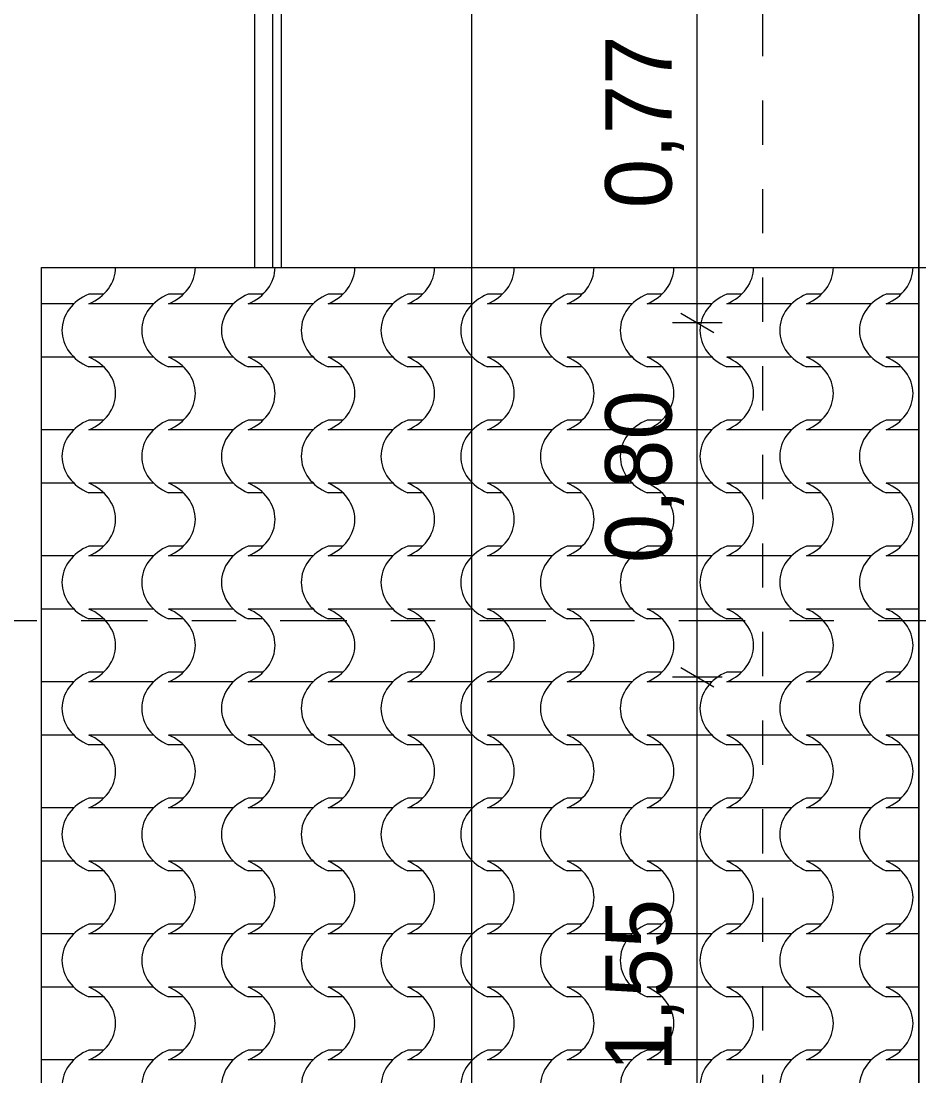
# Model space of a CAD drawing. Header units: metres. Extents: x -111189 to -108577, y -72951 to -72647.
# Drawn here: x -110680.364 to -110678.336, y -72931.679 to -72929.298 of the extents above; entities that cross this region are included whole.
import ezdxf

# ---------------------------------------------------------------- set-up
doc = ezdxf.new("R2010")
doc.units = ezdxf.units.M
doc.header["$MEASUREMENT"] = 0
doc.set_wipeout_variables(frame=1)
for name, pattern in [('Dashed', [0.423333, 0.211667, -0.211667]), ('Dot & Dashed', [0.670278, 0.3175, -0.176389, 0, -0.176389]), ('OTK - Tracejado', [0.08, 0.04, -0.04]), ('OTK - Traço Ponto CORTES_ALÇ', [0.6, 0.3, -0.15, 0, -0.15]), ('Wipeout_Contour', [1, 0, -1])]:
    doc.linetypes.add(name, pattern=pattern)
for name, color, linetype in [('Muro Não Confinante - MNC1_1_0', 7, 'Continuous'), ('Muro Não Confinante - MNC1_1_00 - DESENHO 2D', 7, 'Continuous'), ('Muro Não Confinante - MNC1_1_03 - COBERTURA', 7, 'Continuous'), ('Muro Não Confinante - MNC1_1_03 - LAJES', 7, 'Continuous'), ('Muro Não Confinante - MNC1_1_05 - PAREDES..35', 7, 'Continuous'), ('Muro Não Confinante - MNC1_1_06 - ESCADAS _ GUARDAS', 7, 'Continuous'), ('Muro Não Confinante - MNC1_1_07 - MUROS', 7, 'Continuous'), ('Muro Não Confinante - MNC1_1_12 - COTAS GERAIS', 7, 'Continuous'), ('Planta Piso -1_1_14 - CORTES.Marcadores', 7, 'Continuous')]:
    doc.layers.add(name, color=color, linetype=linetype)
doc.styles.add('ESTILO_GERADO_3', font='AGENCYR.TTF')

# ---------------------------------------------------------------- blocks, each defined once
blk = doc.blocks.new('*X147', base_point=(-110694.4627, -72968.689))
at = {"layer": 'Muro Não Confinante - MNC1_1_03 - COBERTURA', "color": 253, "linetype": 'Continuous', "lineweight": 9, "ltscale": 1000}
for p, q in [((-110680.2448, -72929.936), (-110680.3178, -72929.936)), ((-110680.1772, -72929.914), (-110680.2108, -72929.914)), ((-110680.1377, -72929.936), (-110680.2108, -72929.936)), ((-110680.0647, -72929.936), (-110680.1377, -72929.936)), ((-110679.9971, -72929.914), (-110680.0307, -72929.914)), ((-110679.9576, -72929.936), (-110680.0307, -72929.936)), ((-110679.8846, -72929.936), (-110679.9576, -72929.936)), ((-110679.817, -72929.914), (-110679.8505, -72929.914)), ((-110679.7775, -72929.936), (-110679.8505, -72929.936)), ((-110679.7044, -72929.936), (-110679.7775, -72929.936)), ((-110679.6368, -72929.914), (-110679.6704, -72929.914)), ((-110679.5974, -72929.936), (-110679.6704, -72929.936)), ((-110679.5243, -72929.936), (-110679.5974, -72929.936)), ((-110679.4567, -72929.914), (-110679.4903, -72929.914)), ((-110679.4172, -72929.936), (-110679.4903, -72929.936)), ((-110679.3442, -72929.936), (-110679.4172, -72929.936)), ((-110679.2766, -72929.914), (-110679.3102, -72929.914)), ((-110679.2371, -72929.936), (-110679.3102, -72929.936)), ((-110679.1641, -72929.936), (-110679.2371, -72929.936)), ((-110679.0965, -72929.914), (-110679.1301, -72929.914)), ((-110679.057, -72929.936), (-110679.1301, -72929.936)), ((-110678.984, -72929.936), (-110679.057, -72929.936)), ((-110678.9164, -72929.914), (-110678.9499, -72929.914)), ((-110678.8769, -72929.936), (-110678.9499, -72929.936)), ((-110678.8038, -72929.936), (-110678.8769, -72929.936)), ((-110678.7362, -72929.914), (-110678.7698, -72929.914)), ((-110678.6968, -72929.936), (-110678.7698, -72929.936)), ((-110678.6237, -72929.936), (-110678.6968, -72929.936)), ((-110678.5561, -72929.914), (-110678.5897, -72929.914)), ((-110678.5167, -72929.936), (-110678.5897, -72929.936)), ((-110678.4436, -72929.936), (-110678.5167, -72929.936)), ((-110678.376, -72929.914), (-110678.4096, -72929.914)), ((-110678.3365, -72929.936), (-110678.4096, -72929.936)), ((-110678.3359, -72929.936), (-110678.3365, -72929.936)), ((-110680.2448, -72930.0563), (-110680.3178, -72930.0563)), ((-110680.1377, -72930.0563), (-110680.2108, -72930.0563)), ((-110680.1772, -72930.0783), (-110680.2108, -72930.0783)), ((-110680.0647, -72930.0563), (-110680.1377, -72930.0563)), ((-110679.9576, -72930.0563), (-110680.0307, -72930.0563)), ((-110679.9971, -72930.0783), (-110680.0307, -72930.0783)), ((-110679.8846, -72930.0563), (-110679.9576, -72930.0563)), ((-110679.7775, -72930.0563), (-110679.8505, -72930.0563)), ((-110679.817, -72930.0783), (-110679.8505, -72930.0783)), ((-110679.7044, -72930.0563), (-110679.7775, -72930.0563)), ((-110679.5974, -72930.0563), (-110679.6704, -72930.0563)), ((-110679.6368, -72930.0783), (-110679.6704, -72930.0783)), ((-110679.5243, -72930.0563), (-110679.5974, -72930.0563)), ((-110679.4172, -72930.0563), (-110679.4903, -72930.0563)), ((-110679.4567, -72930.0783), (-110679.4903, -72930.0783)), ((-110679.3442, -72930.0563), (-110679.4172, -72930.0563)), ((-110679.2371, -72930.0563), (-110679.3102, -72930.0563)), ((-110679.2766, -72930.0783), (-110679.3102, -72930.0783)), ((-110679.1641, -72930.0563), (-110679.2371, -72930.0563)), ((-110679.057, -72930.0563), (-110679.1301, -72930.0563)), ((-110679.0965, -72930.0783), (-110679.1301, -72930.0783)), ((-110678.984, -72930.0563), (-110679.057, -72930.0563)), ((-110678.8769, -72930.0563), (-110678.9499, -72930.0563)), ((-110678.9164, -72930.0783), (-110678.9499, -72930.0783)), ((-110678.8038, -72930.0563), (-110678.8769, -72930.0563)), ((-110678.6968, -72930.0563), (-110678.7698, -72930.0563)), ((-110678.7362, -72930.0783), (-110678.7698, -72930.0783)), ((-110678.6237, -72930.0563), (-110678.6968, -72930.0563)), ((-110678.5167, -72930.0563), (-110678.5897, -72930.0563)), ((-110678.5561, -72930.0783), (-110678.5897, -72930.0783)), ((-110678.4436, -72930.0563), (-110678.5167, -72930.0563)), ((-110678.3365, -72930.0563), (-110678.4096, -72930.0563)), ((-110678.376, -72930.0783), (-110678.4096, -72930.0783)), ((-110678.3359, -72930.0563), (-110678.3365, -72930.0563)), ((-110680.1772, -72930.1985), (-110680.2108, -72930.1985)), ((-110679.9971, -72930.1985), (-110680.0307, -72930.1985)), ((-110679.817, -72930.1985), (-110679.8505, -72930.1985)), ((-110679.6368, -72930.1985), (-110679.6704, -72930.1985)), ((-110679.4567, -72930.1985), (-110679.4903, -72930.1985)), ((-110679.2766, -72930.1985), (-110679.3102, -72930.1985)), ((-110679.0965, -72930.1985), (-110679.1301, -72930.1985)), ((-110678.9164, -72930.1985), (-110678.9499, -72930.1985)), ((-110678.7362, -72930.1985), (-110678.7698, -72930.1985)), ((-110678.5561, -72930.1985), (-110678.5897, -72930.1985)), ((-110678.376, -72930.1985), (-110678.4096, -72930.1985)), ((-110680.2448, -72930.2205), (-110680.3178, -72930.2205)), ((-110680.1377, -72930.2205), (-110680.2108, -72930.2205)), ((-110680.0647, -72930.2205), (-110680.1377, -72930.2205)), ((-110679.9576, -72930.2205), (-110680.0307, -72930.2205)), ((-110679.8846, -72930.2205), (-110679.9576, -72930.2205)), ((-110679.7775, -72930.2205), (-110679.8505, -72930.2205)), ((-110679.7044, -72930.2205), (-110679.7775, -72930.2205)), ((-110679.5974, -72930.2205), (-110679.6704, -72930.2205)), ((-110679.5243, -72930.2205), (-110679.5974, -72930.2205)), ((-110679.4172, -72930.2205), (-110679.4903, -72930.2205)), ((-110679.3442, -72930.2205), (-110679.4172, -72930.2205)), ((-110679.2371, -72930.2205), (-110679.3102, -72930.2205)), ((-110679.1641, -72930.2205), (-110679.2371, -72930.2205)), ((-110679.057, -72930.2205), (-110679.1301, -72930.2205)), ((-110678.984, -72930.2205), (-110679.057, -72930.2205)), ((-110678.8769, -72930.2205), (-110678.9499, -72930.2205)), ((-110678.8038, -72930.2205), (-110678.8769, -72930.2205)), ((-110678.6968, -72930.2205), (-110678.7698, -72930.2205)), ((-110678.6237, -72930.2205), (-110678.6968, -72930.2205)), ((-110678.5167, -72930.2205), (-110678.5897, -72930.2205)), ((-110678.4436, -72930.2205), (-110678.5167, -72930.2205)), ((-110678.3365, -72930.2205), (-110678.4096, -72930.2205)), ((-110678.3359, -72930.2205), (-110678.3365, -72930.2205)), ((-110680.2448, -72930.3408), (-110680.3178, -72930.3408)), ((-110680.1377, -72930.3408), (-110680.2108, -72930.3408)), ((-110680.0647, -72930.3408), (-110680.1377, -72930.3408)), ((-110679.9576, -72930.3408), (-110680.0307, -72930.3408)), ((-110679.8846, -72930.3408), (-110679.9576, -72930.3408)), ((-110679.7775, -72930.3408), (-110679.8505, -72930.3408)), ((-110679.7044, -72930.3408), (-110679.7775, -72930.3408)), ((-110679.5974, -72930.3408), (-110679.6704, -72930.3408)), ((-110679.5243, -72930.3408), (-110679.5974, -72930.3408)), ((-110679.4172, -72930.3408), (-110679.4903, -72930.3408)), ((-110679.3442, -72930.3408), (-110679.4172, -72930.3408)), ((-110679.2371, -72930.3408), (-110679.3102, -72930.3408)), ((-110679.1641, -72930.3408), (-110679.2371, -72930.3408)), ((-110679.057, -72930.3408), (-110679.1301, -72930.3408)), ((-110678.984, -72930.3408), (-110679.057, -72930.3408)), ((-110678.8769, -72930.3408), (-110678.9499, -72930.3408)), ((-110678.8038, -72930.3408), (-110678.8769, -72930.3408)), ((-110678.6968, -72930.3408), (-110678.7698, -72930.3408)), ((-110678.6237, -72930.3408), (-110678.6968, -72930.3408)), ((-110678.5167, -72930.3408), (-110678.5897, -72930.3408)), ((-110678.4436, -72930.3408), (-110678.5167, -72930.3408)), ((-110678.3365, -72930.3408), (-110678.4096, -72930.3408)), ((-110678.3359, -72930.3408), (-110678.3365, -72930.3408)), ((-110680.1772, -72930.3628), (-110680.2108, -72930.3628)), ((-110679.9971, -72930.3628), (-110680.0307, -72930.3628)), ((-110679.817, -72930.3628), (-110679.8505, -72930.3628)), ((-110679.6368, -72930.3628), (-110679.6704, -72930.3628)), ((-110679.4567, -72930.3628), (-110679.4903, -72930.3628)), ((-110679.2766, -72930.3628), (-110679.3102, -72930.3628)), ((-110679.0965, -72930.3628), (-110679.1301, -72930.3628)), ((-110678.9164, -72930.3628), (-110678.9499, -72930.3628)), ((-110678.7362, -72930.3628), (-110678.7698, -72930.3628)), ((-110678.5561, -72930.3628), (-110678.5897, -72930.3628)), ((-110678.376, -72930.3628), (-110678.4096, -72930.3628)), ((-110680.1772, -72930.483), (-110680.2108, -72930.483)), ((-110679.9971, -72930.483), (-110680.0307, -72930.483)), ((-110679.817, -72930.483), (-110679.8505, -72930.483)), ((-110679.6368, -72930.483), (-110679.6704, -72930.483)), ((-110679.4567, -72930.483), (-110679.4903, -72930.483)), ((-110679.2766, -72930.483), (-110679.3102, -72930.483)), ((-110679.0965, -72930.483), (-110679.1301, -72930.483)), ((-110678.9164, -72930.483), (-110678.9499, -72930.483)), ((-110678.7362, -72930.483), (-110678.7698, -72930.483)), ((-110678.5561, -72930.483), (-110678.5897, -72930.483)), ((-110678.376, -72930.483), (-110678.4096, -72930.483)), ((-110680.2448, -72930.505), (-110680.3178, -72930.505)), ((-110680.1377, -72930.505), (-110680.2108, -72930.505)), ((-110680.0647, -72930.505), (-110680.1377, -72930.505)), ((-110679.9576, -72930.505), (-110680.0307, -72930.505)), ((-110679.8846, -72930.505), (-110679.9576, -72930.505)), ((-110679.7775, -72930.505), (-110679.8505, -72930.505)), ((-110679.7044, -72930.505), (-110679.7775, -72930.505)), ((-110679.5974, -72930.505), (-110679.6704, -72930.505)), ((-110679.5243, -72930.505), (-110679.5974, -72930.505)), ((-110679.4172, -72930.505), (-110679.4903, -72930.505)), ((-110679.3442, -72930.505), (-110679.4172, -72930.505)), ((-110679.2371, -72930.505), (-110679.3102, -72930.505)), ((-110679.1641, -72930.505), (-110679.2371, -72930.505)), ((-110679.057, -72930.505), (-110679.1301, -72930.505)), ((-110678.984, -72930.505), (-110679.057, -72930.505)), ((-110678.8769, -72930.505), (-110678.9499, -72930.505)), ((-110678.8038, -72930.505), (-110678.8769, -72930.505)), ((-110678.6968, -72930.505), (-110678.7698, -72930.505)), ((-110678.6237, -72930.505), (-110678.6968, -72930.505)), ((-110678.5167, -72930.505), (-110678.5897, -72930.505)), ((-110678.4436, -72930.505), (-110678.5167, -72930.505)), ((-110678.3365, -72930.505), (-110678.4096, -72930.505)), ((-110678.3359, -72930.505), (-110678.3365, -72930.505)), ((-110680.2448, -72930.6252), (-110680.3178, -72930.6252)), ((-110680.1377, -72930.6252), (-110680.2108, -72930.6252)), ((-110680.0647, -72930.6252), (-110680.1377, -72930.6252)), ((-110679.9576, -72930.6252), (-110680.0307, -72930.6252)), ((-110679.8846, -72930.6252), (-110679.9576, -72930.6252)), ((-110679.7775, -72930.6252), (-110679.8505, -72930.6252)), ((-110679.7044, -72930.6252), (-110679.7775, -72930.6252)), ((-110679.5974, -72930.6252), (-110679.6704, -72930.6252)), ((-110679.5243, -72930.6252), (-110679.5974, -72930.6252)), ((-110679.4172, -72930.6252), (-110679.4903, -72930.6252)), ((-110679.3442, -72930.6252), (-110679.4172, -72930.6252)), ((-110679.2371, -72930.6252), (-110679.3102, -72930.6252)), ((-110679.1641, -72930.6252), (-110679.2371, -72930.6252)), ((-110679.057, -72930.6252), (-110679.1301, -72930.6252)), ((-110678.984, -72930.6252), (-110679.057, -72930.6252)), ((-110678.8769, -72930.6252), (-110678.9499, -72930.6252)), ((-110678.8038, -72930.6252), (-110678.8769, -72930.6252)), ((-110678.6968, -72930.6252), (-110678.7698, -72930.6252)), ((-110678.6237, -72930.6252), (-110678.6968, -72930.6252)), ((-110678.5167, -72930.6252), (-110678.5897, -72930.6252)), ((-110678.4436, -72930.6252), (-110678.5167, -72930.6252)), ((-110678.3365, -72930.6252), (-110678.4096, -72930.6252)), ((-110678.3359, -72930.6252), (-110678.3365, -72930.6252)), ((-110680.1772, -72930.6472), (-110680.2108, -72930.6472)), ((-110679.9971, -72930.6472), (-110680.0307, -72930.6472)), ((-110679.817, -72930.6472), (-110679.8505, -72930.6472)), ((-110679.6368, -72930.6472), (-110679.6704, -72930.6472)), ((-110679.4567, -72930.6472), (-110679.4903, -72930.6472)), ((-110679.2766, -72930.6472), (-110679.3102, -72930.6472)), ((-110679.0965, -72930.6472), (-110679.1301, -72930.6472)), ((-110678.9164, -72930.6472), (-110678.9499, -72930.6472)), ((-110678.7362, -72930.6472), (-110678.7698, -72930.6472)), ((-110678.5561, -72930.6472), (-110678.5897, -72930.6472)), ((-110678.376, -72930.6472), (-110678.4096, -72930.6472)), ((-110680.1772, -72930.7675), (-110680.2108, -72930.7675)), ((-110679.9971, -72930.7675), (-110680.0307, -72930.7675)), ((-110679.817, -72930.7675), (-110679.8505, -72930.7675)), ((-110679.6368, -72930.7675), (-110679.6704, -72930.7675)), ((-110679.4567, -72930.7675), (-110679.4903, -72930.7675)), ((-110679.2766, -72930.7675), (-110679.3102, -72930.7675)), ((-110679.0965, -72930.7675), (-110679.1301, -72930.7675)), ((-110678.9164, -72930.7675), (-110678.9499, -72930.7675)), ((-110678.7362, -72930.7675), (-110678.7698, -72930.7675)), ((-110678.5561, -72930.7675), (-110678.5897, -72930.7675)), ((-110678.376, -72930.7675), (-110678.4096, -72930.7675)), ((-110680.2448, -72930.7895), (-110680.3178, -72930.7895)), ((-110680.1377, -72930.7895), (-110680.2108, -72930.7895)), ((-110680.0647, -72930.7895), (-110680.1377, -72930.7895)), ((-110679.9576, -72930.7895), (-110680.0307, -72930.7895)), ((-110679.8846, -72930.7895), (-110679.9576, -72930.7895)), ((-110679.7775, -72930.7895), (-110679.8505, -72930.7895)), ((-110679.7044, -72930.7895), (-110679.7775, -72930.7895)), ((-110679.5974, -72930.7895), (-110679.6704, -72930.7895)), ((-110679.5243, -72930.7895), (-110679.5974, -72930.7895)), ((-110679.4172, -72930.7895), (-110679.4903, -72930.7895)), ((-110679.3442, -72930.7895), (-110679.4172, -72930.7895)), ((-110679.2371, -72930.7895), (-110679.3102, -72930.7895)), ((-110679.1641, -72930.7895), (-110679.2371, -72930.7895)), ((-110679.057, -72930.7895), (-110679.1301, -72930.7895)), ((-110678.984, -72930.7895), (-110679.057, -72930.7895)), ((-110678.8769, -72930.7895), (-110678.9499, -72930.7895)), ((-110678.8038, -72930.7895), (-110678.8769, -72930.7895)), ((-110678.6968, -72930.7895), (-110678.7698, -72930.7895)), ((-110678.6237, -72930.7895), (-110678.6968, -72930.7895)), ((-110678.5167, -72930.7895), (-110678.5897, -72930.7895)), ((-110678.4436, -72930.7895), (-110678.5167, -72930.7895)), ((-110678.3365, -72930.7895), (-110678.4096, -72930.7895)), ((-110678.3359, -72930.7895), (-110678.3365, -72930.7895)), ((-110680.2448, -72930.9097), (-110680.3178, -72930.9097)), ((-110680.1377, -72930.9097), (-110680.2108, -72930.9097)), ((-110680.0647, -72930.9097), (-110680.1377, -72930.9097)), ((-110679.9576, -72930.9097), (-110680.0307, -72930.9097)), ((-110679.8846, -72930.9097), (-110679.9576, -72930.9097)), ((-110679.7775, -72930.9097), (-110679.8505, -72930.9097)), ((-110679.7044, -72930.9097), (-110679.7775, -72930.9097)), ((-110679.5974, -72930.9097), (-110679.6704, -72930.9097)), ((-110679.5243, -72930.9097), (-110679.5974, -72930.9097)), ((-110679.4172, -72930.9097), (-110679.4903, -72930.9097)), ((-110679.3442, -72930.9097), (-110679.4172, -72930.9097)), ((-110679.2371, -72930.9097), (-110679.3102, -72930.9097)), ((-110679.1641, -72930.9097), (-110679.2371, -72930.9097)), ((-110679.057, -72930.9097), (-110679.1301, -72930.9097)), ((-110678.984, -72930.9097), (-110679.057, -72930.9097)), ((-110678.8769, -72930.9097), (-110678.9499, -72930.9097)), ((-110678.8038, -72930.9097), (-110678.8769, -72930.9097)), ((-110678.6968, -72930.9097), (-110678.7698, -72930.9097)), ((-110678.6237, -72930.9097), (-110678.6968, -72930.9097)), ((-110678.5167, -72930.9097), (-110678.5897, -72930.9097)), ((-110678.4436, -72930.9097), (-110678.5167, -72930.9097)), ((-110678.3365, -72930.9097), (-110678.4096, -72930.9097)), ((-110678.3359, -72930.9097), (-110678.3365, -72930.9097)), ((-110680.1772, -72930.9317), (-110680.2108, -72930.9317)), ((-110679.9971, -72930.9317), (-110680.0307, -72930.9317)), ((-110679.817, -72930.9317), (-110679.8505, -72930.9317)), ((-110679.6368, -72930.9317), (-110679.6704, -72930.9317)), ((-110679.4567, -72930.9317), (-110679.4903, -72930.9317)), ((-110679.2766, -72930.9317), (-110679.3102, -72930.9317)), ((-110679.0965, -72930.9317), (-110679.1301, -72930.9317)), ((-110678.9164, -72930.9317), (-110678.9499, -72930.9317)), ((-110678.7362, -72930.9317), (-110678.7698, -72930.9317)), ((-110678.5561, -72930.9317), (-110678.5897, -72930.9317)), ((-110678.376, -72930.9317), (-110678.4096, -72930.9317)), ((-110680.1772, -72931.052), (-110680.2108, -72931.052)), ((-110679.9971, -72931.052), (-110680.0307, -72931.052)), ((-110679.817, -72931.052), (-110679.8505, -72931.052)), ((-110679.6368, -72931.052), (-110679.6704, -72931.052)), ((-110679.4567, -72931.052), (-110679.4903, -72931.052)), ((-110679.2766, -72931.052), (-110679.3102, -72931.052)), ((-110679.0965, -72931.052), (-110679.1301, -72931.052)), ((-110678.9164, -72931.052), (-110678.9499, -72931.052)), ((-110678.7362, -72931.052), (-110678.7698, -72931.052)), ((-110678.5561, -72931.052), (-110678.5897, -72931.052)), ((-110678.376, -72931.052), (-110678.4096, -72931.052)), ((-110680.2448, -72931.074), (-110680.3178, -72931.074)), ((-110680.1377, -72931.074), (-110680.2108, -72931.074)), ((-110680.0647, -72931.074), (-110680.1377, -72931.074)), ((-110679.9576, -72931.074), (-110680.0307, -72931.074)), ((-110679.8846, -72931.074), (-110679.9576, -72931.074)), ((-110679.7775, -72931.074), (-110679.8505, -72931.074)), ((-110679.7044, -72931.074), (-110679.7775, -72931.074)), ((-110679.5974, -72931.074), (-110679.6704, -72931.074)), ((-110679.5243, -72931.074), (-110679.5974, -72931.074)), ((-110679.4172, -72931.074), (-110679.4903, -72931.074)), ((-110679.3442, -72931.074), (-110679.4172, -72931.074)), ((-110679.2371, -72931.074), (-110679.3102, -72931.074)), ((-110679.1641, -72931.074), (-110679.2371, -72931.074)), ((-110679.057, -72931.074), (-110679.1301, -72931.074)), ((-110678.984, -72931.074), (-110679.057, -72931.074)), ((-110678.8769, -72931.074), (-110678.9499, -72931.074)), ((-110678.8038, -72931.074), (-110678.8769, -72931.074)), ((-110678.6968, -72931.074), (-110678.7698, -72931.074)), ((-110678.6237, -72931.074), (-110678.6968, -72931.074)), ((-110678.5167, -72931.074), (-110678.5897, -72931.074)), ((-110678.4436, -72931.074), (-110678.5167, -72931.074)), ((-110678.3365, -72931.074), (-110678.4096, -72931.074)), ((-110678.3359, -72931.074), (-110678.3365, -72931.074)), ((-110680.2448, -72931.1942), (-110680.3178, -72931.1942)), ((-110680.1377, -72931.1942), (-110680.2108, -72931.1942)), ((-110680.0647, -72931.1942), (-110680.1377, -72931.1942)), ((-110679.9576, -72931.1942), (-110680.0307, -72931.1942)), ((-110679.8846, -72931.1942), (-110679.9576, -72931.1942)), ((-110679.7775, -72931.1942), (-110679.8505, -72931.1942)), ((-110679.7044, -72931.1942), (-110679.7775, -72931.1942)), ((-110679.5974, -72931.1942), (-110679.6704, -72931.1942)), ((-110679.5243, -72931.1942), (-110679.5974, -72931.1942)), ((-110679.4172, -72931.1942), (-110679.4903, -72931.1942)), ((-110679.3442, -72931.1942), (-110679.4172, -72931.1942)), ((-110679.2371, -72931.1942), (-110679.3102, -72931.1942)), ((-110679.1641, -72931.1942), (-110679.2371, -72931.1942)), ((-110679.057, -72931.1942), (-110679.1301, -72931.1942)), ((-110678.984, -72931.1942), (-110679.057, -72931.1942)), ((-110678.8769, -72931.1942), (-110678.9499, -72931.1942)), ((-110678.8038, -72931.1942), (-110678.8769, -72931.1942)), ((-110678.6968, -72931.1942), (-110678.7698, -72931.1942)), ((-110678.6237, -72931.1942), (-110678.6968, -72931.1942)), ((-110678.5167, -72931.1942), (-110678.5897, -72931.1942)), ((-110678.4436, -72931.1942), (-110678.5167, -72931.1942)), ((-110678.3365, -72931.1942), (-110678.4096, -72931.1942)), ((-110678.3359, -72931.1942), (-110678.3365, -72931.1942)), ((-110680.1772, -72931.2162), (-110680.2108, -72931.2162)), ((-110679.9971, -72931.2162), (-110680.0307, -72931.2162)), ((-110679.817, -72931.2162), (-110679.8505, -72931.2162)), ((-110679.6368, -72931.2162), (-110679.6704, -72931.2162)), ((-110679.4567, -72931.2162), (-110679.4903, -72931.2162)), ((-110679.2766, -72931.2162), (-110679.3102, -72931.2162)), ((-110679.0965, -72931.2162), (-110679.1301, -72931.2162)), ((-110678.9164, -72931.2162), (-110678.9499, -72931.2162)), ((-110678.7362, -72931.2162), (-110678.7698, -72931.2162)), ((-110678.5561, -72931.2162), (-110678.5897, -72931.2162)), ((-110678.376, -72931.2162), (-110678.4096, -72931.2162)), ((-110680.1772, -72931.3364), (-110680.2108, -72931.3364)), ((-110679.9971, -72931.3364), (-110680.0307, -72931.3364)), ((-110679.817, -72931.3364), (-110679.8505, -72931.3364)), ((-110679.6368, -72931.3364), (-110679.6704, -72931.3364)), ((-110679.4567, -72931.3364), (-110679.4903, -72931.3364)), ((-110679.2766, -72931.3364), (-110679.3102, -72931.3364)), ((-110679.0965, -72931.3364), (-110679.1301, -72931.3364)), ((-110678.9164, -72931.3364), (-110678.9499, -72931.3364)), ((-110678.7362, -72931.3364), (-110678.7698, -72931.3364)), ((-110678.5561, -72931.3364), (-110678.5897, -72931.3364)), ((-110678.376, -72931.3364), (-110678.4096, -72931.3364)), ((-110680.2448, -72931.3584), (-110680.3178, -72931.3584)), ((-110680.1377, -72931.3584), (-110680.2108, -72931.3584)), ((-110680.0647, -72931.3584), (-110680.1377, -72931.3584)), ((-110679.9576, -72931.3584), (-110680.0307, -72931.3584)), ((-110679.8846, -72931.3584), (-110679.9576, -72931.3584)), ((-110679.7775, -72931.3584), (-110679.8505, -72931.3584)), ((-110679.7044, -72931.3584), (-110679.7775, -72931.3584)), ((-110679.5974, -72931.3584), (-110679.6704, -72931.3584)), ((-110679.5243, -72931.3584), (-110679.5974, -72931.3584)), ((-110679.4172, -72931.3584), (-110679.4903, -72931.3584)), ((-110679.3442, -72931.3584), (-110679.4172, -72931.3584)), ((-110679.2371, -72931.3584), (-110679.3102, -72931.3584)), ((-110679.1641, -72931.3584), (-110679.2371, -72931.3584)), ((-110679.057, -72931.3584), (-110679.1301, -72931.3584)), ((-110678.984, -72931.3584), (-110679.057, -72931.3584)), ((-110678.8769, -72931.3584), (-110678.9499, -72931.3584)), ((-110678.8038, -72931.3584), (-110678.8769, -72931.3584)), ((-110678.6968, -72931.3584), (-110678.7698, -72931.3584)), ((-110678.6237, -72931.3584), (-110678.6968, -72931.3584)), ((-110678.5167, -72931.3584), (-110678.5897, -72931.3584)), ((-110678.4436, -72931.3584), (-110678.5167, -72931.3584)), ((-110678.3365, -72931.3584), (-110678.4096, -72931.3584)), ((-110678.3359, -72931.3584), (-110678.3365, -72931.3584)), ((-110680.2448, -72931.4787), (-110680.3178, -72931.4787)), ((-110680.1377, -72931.4787), (-110680.2108, -72931.4787)), ((-110680.0647, -72931.4787), (-110680.1377, -72931.4787)), ((-110679.9576, -72931.4787), (-110680.0307, -72931.4787)), ((-110679.8846, -72931.4787), (-110679.9576, -72931.4787)), ((-110679.7775, -72931.4787), (-110679.8505, -72931.4787)), ((-110679.7044, -72931.4787), (-110679.7775, -72931.4787)), ((-110679.5974, -72931.4787), (-110679.6704, -72931.4787)), ((-110679.5243, -72931.4787), (-110679.5974, -72931.4787)), ((-110679.4172, -72931.4787), (-110679.4903, -72931.4787)), ((-110679.3442, -72931.4787), (-110679.4172, -72931.4787)), ((-110679.2371, -72931.4787), (-110679.3102, -72931.4787)), ((-110679.1641, -72931.4787), (-110679.2371, -72931.4787)), ((-110679.057, -72931.4787), (-110679.1301, -72931.4787)), ((-110678.984, -72931.4787), (-110679.057, -72931.4787)), ((-110678.8769, -72931.4787), (-110678.9499, -72931.4787)), ((-110678.8038, -72931.4787), (-110678.8769, -72931.4787)), ((-110678.6968, -72931.4787), (-110678.7698, -72931.4787)), ((-110678.6237, -72931.4787), (-110678.6968, -72931.4787)), ((-110678.5167, -72931.4787), (-110678.5897, -72931.4787)), ((-110678.4436, -72931.4787), (-110678.5167, -72931.4787)), ((-110678.3365, -72931.4787), (-110678.4096, -72931.4787)), ((-110678.3359, -72931.4787), (-110678.3365, -72931.4787)), ((-110680.1772, -72931.5007), (-110680.2108, -72931.5007)), ((-110679.9971, -72931.5007), (-110680.0307, -72931.5007)), ((-110679.817, -72931.5007), (-110679.8505, -72931.5007)), ((-110679.6368, -72931.5007), (-110679.6704, -72931.5007)), ((-110679.4567, -72931.5007), (-110679.4903, -72931.5007)), ((-110679.2766, -72931.5007), (-110679.3102, -72931.5007)), ((-110679.0965, -72931.5007), (-110679.1301, -72931.5007)), ((-110678.9164, -72931.5007), (-110678.9499, -72931.5007)), ((-110678.7362, -72931.5007), (-110678.7698, -72931.5007)), ((-110678.5561, -72931.5007), (-110678.5897, -72931.5007)), ((-110678.376, -72931.5007), (-110678.4096, -72931.5007)), ((-110680.1772, -72931.6209), (-110680.2108, -72931.6209)), ((-110679.9971, -72931.6209), (-110680.0307, -72931.6209)), ((-110679.817, -72931.6209), (-110679.8505, -72931.6209)), ((-110679.6368, -72931.6209), (-110679.6704, -72931.6209)), ((-110679.4567, -72931.6209), (-110679.4903, -72931.6209)), ((-110679.2766, -72931.6209), (-110679.3102, -72931.6209)), ((-110679.0965, -72931.6209), (-110679.1301, -72931.6209)), ((-110678.9164, -72931.6209), (-110678.9499, -72931.6209)), ((-110678.7362, -72931.6209), (-110678.7698, -72931.6209)), ((-110678.5561, -72931.6209), (-110678.5897, -72931.6209)), ((-110678.376, -72931.6209), (-110678.4096, -72931.6209)), ((-110680.2448, -72931.6429), (-110680.3178, -72931.6429)), ((-110680.1377, -72931.6429), (-110680.2108, -72931.6429)), ((-110680.0647, -72931.6429), (-110680.1377, -72931.6429)), ((-110679.9576, -72931.6429), (-110680.0307, -72931.6429)), ((-110679.8846, -72931.6429), (-110679.9576, -72931.6429)), ((-110679.7775, -72931.6429), (-110679.8505, -72931.6429)), ((-110679.7044, -72931.6429), (-110679.7775, -72931.6429)), ((-110679.5974, -72931.6429), (-110679.6704, -72931.6429)), ((-110679.5243, -72931.6429), (-110679.5974, -72931.6429)), ((-110679.4172, -72931.6429), (-110679.4903, -72931.6429)), ((-110679.3442, -72931.6429), (-110679.4172, -72931.6429)), ((-110679.2371, -72931.6429), (-110679.3102, -72931.6429)), ((-110679.1641, -72931.6429), (-110679.2371, -72931.6429)), ((-110679.057, -72931.6429), (-110679.1301, -72931.6429)), ((-110678.984, -72931.6429), (-110679.057, -72931.6429)), ((-110678.8769, -72931.6429), (-110678.9499, -72931.6429)), ((-110678.8038, -72931.6429), (-110678.8769, -72931.6429)), ((-110678.6968, -72931.6429), (-110678.7698, -72931.6429)), ((-110678.6237, -72931.6429), (-110678.6968, -72931.6429)), ((-110678.5167, -72931.6429), (-110678.5897, -72931.6429)), ((-110678.4436, -72931.6429), (-110678.5167, -72931.6429)), ((-110678.3365, -72931.6429), (-110678.4096, -72931.6429)), ((-110678.3359, -72931.6429), (-110678.3365, -72931.6429))]:
    blk.add_line(p, q, dxfattribs=at)
for centre, major_axis, start_param, end_param in [((-110680.261, -72929.8536), (0.1108, 0), 5.183428, 6.280209), ((-110680.0809, -72929.8536), (0.1108, 0), 5.183428, 6.280209), ((-110679.9008, -72929.8536), (0.1108, 0), 5.183428, 6.280209), ((-110679.7207, -72929.8536), (0.1108, 0), 5.183428, 6.280209), ((-110679.5406, -72929.8536), (0.1108, 0), 5.183428, 6.280209), ((-110679.3605, -72929.8536), (0.1108, 0), 5.183428, 6.280209), ((-110679.1803, -72929.8536), (0.1108, 0), 5.183428, 6.280209), ((-110679.0002, -72929.8536), (0.1108, 0), 5.183428, 6.280209), ((-110678.8201, -72929.8536), (0.1108, 0), 5.183428, 6.280209), ((-110678.64, -72929.8536), (0.1108, 0), 5.183428, 6.280209), ((-110678.4599, -72929.8536), (0.1108, 0), 5.183428, 6.280209), ((-110680.1613, -72929.9962), (0.1101, 0), 2.036876, 4.24631), ((-110679.9812, -72929.9962), (0.1101, 0), 2.036876, 4.24631), ((-110679.801, -72929.9962), (0.1101, 0), 2.036876, 4.24631), ((-110679.6209, -72929.9962), (0.1101, 0), 2.036876, 4.24631), ((-110679.4408, -72929.9962), (0.1101, 0), 2.036876, 4.24631), ((-110679.2607, -72929.9962), (0.1101, 0), 2.036876, 4.24631), ((-110679.0806, -72929.9962), (0.1101, 0), 2.036876, 4.24631), ((-110678.9004, -72929.9962), (0.1101, 0), 2.036876, 4.24631), ((-110678.7203, -72929.9962), (0.1101, 0), 2.036876, 4.24631), ((-110678.5402, -72929.9962), (0.1101, 0), 2.036876, 4.24631), ((-110678.3601, -72929.9962), (0.1101, 0), 2.036876, 4.24631), ((-110680.261, -72930.1387), (0.1108, 0), 0.002976, 1.099758), ((-110680.0809, -72930.1387), (0.1108, 0), 0.002976, 1.099758), ((-110679.9008, -72930.1387), (0.1108, 0), 0.002976, 1.099758), ((-110679.7207, -72930.1387), (0.1108, 0), 0.002976, 1.099758), ((-110679.5406, -72930.1387), (0.1108, 0), 0.002976, 1.099758), ((-110679.3605, -72930.1387), (0.1108, 0), 0.002976, 1.099758), ((-110679.1803, -72930.1387), (0.1108, 0), 0.002976, 1.099758), ((-110679.0002, -72930.1387), (0.1108, 0), 0.002976, 1.099758), ((-110678.8201, -72930.1387), (0.1108, 0), 0.002976, 1.099758), ((-110678.64, -72930.1387), (0.1108, 0), 0.002976, 1.099758), ((-110678.4599, -72930.1387), (0.1108, 0), 0.002976, 1.099758), ((-110680.261, -72930.1381), (0.1108, 0), 5.183428, 6.280209), ((-110680.0809, -72930.1381), (0.1108, 0), 5.183428, 6.280209), ((-110679.9008, -72930.1381), (0.1108, 0), 5.183428, 6.280209), ((-110679.7207, -72930.1381), (0.1108, 0), 5.183428, 6.280209), ((-110679.5406, -72930.1381), (0.1108, 0), 5.183428, 6.280209), ((-110679.3605, -72930.1381), (0.1108, 0), 5.183428, 6.280209), ((-110679.1803, -72930.1381), (0.1108, 0), 5.183428, 6.280209), ((-110679.0002, -72930.1381), (0.1108, 0), 5.183428, 6.280209), ((-110678.8201, -72930.1381), (0.1108, 0), 5.183428, 6.280209), ((-110678.64, -72930.1381), (0.1108, 0), 5.183428, 6.280209), ((-110678.4599, -72930.1381), (0.1108, 0), 5.183428, 6.280209), ((-110680.1613, -72930.2806), (0.1101, 0), 2.036876, 4.24631), ((-110679.9812, -72930.2806), (0.1101, 0), 2.036876, 4.24631), ((-110679.801, -72930.2806), (0.1101, 0), 2.036876, 4.24631), ((-110679.6209, -72930.2806), (0.1101, 0), 2.036876, 4.24631), ((-110679.4408, -72930.2806), (0.1101, 0), 2.036876, 4.24631), ((-110679.2607, -72930.2806), (0.1101, 0), 2.036876, 4.24631), ((-110679.0806, -72930.2806), (0.1101, 0), 2.036876, 4.24631), ((-110678.9004, -72930.2806), (0.1101, 0), 2.036876, 4.24631), ((-110678.7203, -72930.2806), (0.1101, 0), 2.036876, 4.24631), ((-110678.5402, -72930.2806), (0.1101, 0), 2.036876, 4.24631), ((-110678.3601, -72930.2806), (0.1101, 0), 2.036876, 4.24631), ((-110680.261, -72930.4232), (0.1108, 0), 0.002976, 1.099758), ((-110680.0809, -72930.4232), (0.1108, 0), 0.002976, 1.099758), ((-110679.9008, -72930.4232), (0.1108, 0), 0.002976, 1.099758), ((-110679.7207, -72930.4232), (0.1108, 0), 0.002976, 1.099758), ((-110679.5406, -72930.4232), (0.1108, 0), 0.002976, 1.099758), ((-110679.3605, -72930.4232), (0.1108, 0), 0.002976, 1.099758), ((-110679.1803, -72930.4232), (0.1108, 0), 0.002976, 1.099758), ((-110679.0002, -72930.4232), (0.1108, 0), 0.002976, 1.099758), ((-110678.8201, -72930.4232), (0.1108, 0), 0.002976, 1.099758), ((-110678.64, -72930.4232), (0.1108, 0), 0.002976, 1.099758), ((-110678.4599, -72930.4232), (0.1108, 0), 0.002976, 1.099758), ((-110680.261, -72930.4226), (0.1108, 0), 5.183428, 6.280209), ((-110680.0809, -72930.4226), (0.1108, 0), 5.183428, 6.280209), ((-110679.9008, -72930.4226), (0.1108, 0), 5.183428, 6.280209), ((-110679.7207, -72930.4226), (0.1108, 0), 5.183428, 6.280209), ((-110679.5406, -72930.4226), (0.1108, 0), 5.183428, 6.280209), ((-110679.3605, -72930.4226), (0.1108, 0), 5.183428, 6.280209), ((-110679.1803, -72930.4226), (0.1108, 0), 5.183428, 6.280209), ((-110679.0002, -72930.4226), (0.1108, 0), 5.183428, 6.280209), ((-110678.8201, -72930.4226), (0.1108, 0), 5.183428, 6.280209), ((-110678.64, -72930.4226), (0.1108, 0), 5.183428, 6.280209), ((-110678.4599, -72930.4226), (0.1108, 0), 5.183428, 6.280209), ((-110680.1613, -72930.5651), (0.1101, 0), 2.036876, 4.24631), ((-110679.9812, -72930.5651), (0.1101, 0), 2.036876, 4.24631), ((-110679.801, -72930.5651), (0.1101, 0), 2.036876, 4.24631), ((-110679.6209, -72930.5651), (0.1101, 0), 2.036876, 4.24631), ((-110679.4408, -72930.5651), (0.1101, 0), 2.036876, 4.24631), ((-110679.2607, -72930.5651), (0.1101, 0), 2.036876, 4.24631), ((-110679.0806, -72930.5651), (0.1101, 0), 2.036876, 4.24631), ((-110678.9004, -72930.5651), (0.1101, 0), 2.036876, 4.24631), ((-110678.7203, -72930.5651), (0.1101, 0), 2.036876, 4.24631), ((-110678.5402, -72930.5651), (0.1101, 0), 2.036876, 4.24631), ((-110678.3601, -72930.5651), (0.1101, 0), 2.036876, 4.24631), ((-110680.261, -72930.7076), (0.1108, 0), 0.002976, 1.099758), ((-110680.0809, -72930.7076), (0.1108, 0), 0.002976, 1.099758), ((-110679.9008, -72930.7076), (0.1108, 0), 0.002976, 1.099758), ((-110679.7207, -72930.7076), (0.1108, 0), 0.002976, 1.099758), ((-110679.5406, -72930.7076), (0.1108, 0), 0.002976, 1.099758), ((-110679.3605, -72930.7076), (0.1108, 0), 0.002976, 1.099758), ((-110679.1803, -72930.7076), (0.1108, 0), 0.002976, 1.099758), ((-110679.0002, -72930.7076), (0.1108, 0), 0.002976, 1.099758), ((-110678.8201, -72930.7076), (0.1108, 0), 0.002976, 1.099758), ((-110678.64, -72930.7076), (0.1108, 0), 0.002976, 1.099758), ((-110678.4599, -72930.7076), (0.1108, 0), 0.002976, 1.099758), ((-110680.261, -72930.7071), (0.1108, 0), 5.183428, 6.280209), ((-110680.0809, -72930.7071), (0.1108, 0), 5.183428, 6.280209), ((-110679.9008, -72930.7071), (0.1108, 0), 5.183428, 6.280209), ((-110679.7207, -72930.7071), (0.1108, 0), 5.183428, 6.280209), ((-110679.5406, -72930.7071), (0.1108, 0), 5.183428, 6.280209), ((-110679.3605, -72930.7071), (0.1108, 0), 5.183428, 6.280209), ((-110679.1803, -72930.7071), (0.1108, 0), 5.183428, 6.280209), ((-110679.0002, -72930.7071), (0.1108, 0), 5.183428, 6.280209), ((-110678.8201, -72930.7071), (0.1108, 0), 5.183428, 6.280209), ((-110678.64, -72930.7071), (0.1108, 0), 5.183428, 6.280209), ((-110678.4599, -72930.7071), (0.1108, 0), 5.183428, 6.280209), ((-110680.1613, -72930.8496), (0.1101, 0), 2.036876, 4.24631), ((-110679.9812, -72930.8496), (0.1101, 0), 2.036876, 4.24631), ((-110679.801, -72930.8496), (0.1101, 0), 2.036876, 4.24631), ((-110679.6209, -72930.8496), (0.1101, 0), 2.036876, 4.24631), ((-110679.4408, -72930.8496), (0.1101, 0), 2.036876, 4.24631), ((-110679.2607, -72930.8496), (0.1101, 0), 2.036876, 4.24631), ((-110679.0806, -72930.8496), (0.1101, 0), 2.036876, 4.24631), ((-110678.9004, -72930.8496), (0.1101, 0), 2.036876, 4.24631), ((-110678.7203, -72930.8496), (0.1101, 0), 2.036876, 4.24631), ((-110678.5402, -72930.8496), (0.1101, 0), 2.036876, 4.24631), ((-110678.3601, -72930.8496), (0.1101, 0), 2.036876, 4.24631), ((-110680.261, -72930.9921), (0.1108, 0), 0.002976, 1.099758), ((-110680.0809, -72930.9921), (0.1108, 0), 0.002976, 1.099758), ((-110679.9008, -72930.9921), (0.1108, 0), 0.002976, 1.099758), ((-110679.7207, -72930.9921), (0.1108, 0), 0.002976, 1.099758), ((-110679.5406, -72930.9921), (0.1108, 0), 0.002976, 1.099758), ((-110679.3605, -72930.9921), (0.1108, 0), 0.002976, 1.099758), ((-110679.1803, -72930.9921), (0.1108, 0), 0.002976, 1.099758), ((-110679.0002, -72930.9921), (0.1108, 0), 0.002976, 1.099758), ((-110678.8201, -72930.9921), (0.1108, 0), 0.002976, 1.099758), ((-110678.64, -72930.9921), (0.1108, 0), 0.002976, 1.099758), ((-110678.4599, -72930.9921), (0.1108, 0), 0.002976, 1.099758), ((-110680.261, -72930.9916), (0.1108, 0), 5.183428, 6.280209), ((-110680.0809, -72930.9916), (0.1108, 0), 5.183428, 6.280209), ((-110679.9008, -72930.9916), (0.1108, 0), 5.183428, 6.280209), ((-110679.7207, -72930.9916), (0.1108, 0), 5.183428, 6.280209), ((-110679.5406, -72930.9916), (0.1108, 0), 5.183428, 6.280209), ((-110679.3605, -72930.9916), (0.1108, 0), 5.183428, 6.280209), ((-110679.1803, -72930.9916), (0.1108, 0), 5.183428, 6.280209), ((-110679.0002, -72930.9916), (0.1108, 0), 5.183428, 6.280209), ((-110678.8201, -72930.9916), (0.1108, 0), 5.183428, 6.280209), ((-110678.64, -72930.9916), (0.1108, 0), 5.183428, 6.280209), ((-110678.4599, -72930.9916), (0.1108, 0), 5.183428, 6.280209), ((-110680.1613, -72931.1341), (0.1101, 0), 2.036876, 4.24631), ((-110679.9812, -72931.1341), (0.1101, 0), 2.036876, 4.24631), ((-110679.801, -72931.1341), (0.1101, 0), 2.036876, 4.24631), ((-110679.6209, -72931.1341), (0.1101, 0), 2.036876, 4.24631), ((-110679.4408, -72931.1341), (0.1101, 0), 2.036876, 4.24631), ((-110679.2607, -72931.1341), (0.1101, 0), 2.036876, 4.24631), ((-110679.0806, -72931.1341), (0.1101, 0), 2.036876, 4.24631), ((-110678.9004, -72931.1341), (0.1101, 0), 2.036876, 4.24631), ((-110678.7203, -72931.1341), (0.1101, 0), 2.036876, 4.24631), ((-110678.5402, -72931.1341), (0.1101, 0), 2.036876, 4.24631), ((-110678.3601, -72931.1341), (0.1101, 0), 2.036876, 4.24631), ((-110680.261, -72931.2766), (0.1108, 0), 0.002976, 1.099758), ((-110680.0809, -72931.2766), (0.1108, 0), 0.002976, 1.099758), ((-110679.9008, -72931.2766), (0.1108, 0), 0.002976, 1.099758), ((-110679.7207, -72931.2766), (0.1108, 0), 0.002976, 1.099758), ((-110679.5406, -72931.2766), (0.1108, 0), 0.002976, 1.099758), ((-110679.3605, -72931.2766), (0.1108, 0), 0.002976, 1.099758), ((-110679.1803, -72931.2766), (0.1108, 0), 0.002976, 1.099758), ((-110679.0002, -72931.2766), (0.1108, 0), 0.002976, 1.099758), ((-110678.8201, -72931.2766), (0.1108, 0), 0.002976, 1.099758), ((-110678.64, -72931.2766), (0.1108, 0), 0.002976, 1.099758), ((-110678.4599, -72931.2766), (0.1108, 0), 0.002976, 1.099758), ((-110680.261, -72931.276), (0.1108, 0), 5.183428, 6.280209), ((-110680.0809, -72931.276), (0.1108, 0), 5.183428, 6.280209), ((-110679.9008, -72931.276), (0.1108, 0), 5.183428, 6.280209), ((-110679.7207, -72931.276), (0.1108, 0), 5.183428, 6.280209), ((-110679.5406, -72931.276), (0.1108, 0), 5.183428, 6.280209), ((-110679.3605, -72931.276), (0.1108, 0), 5.183428, 6.280209), ((-110679.1803, -72931.276), (0.1108, 0), 5.183428, 6.280209), ((-110679.0002, -72931.276), (0.1108, 0), 5.183428, 6.280209), ((-110678.8201, -72931.276), (0.1108, 0), 5.183428, 6.280209), ((-110678.64, -72931.276), (0.1108, 0), 5.183428, 6.280209), ((-110678.4599, -72931.276), (0.1108, 0), 5.183428, 6.280209), ((-110680.1613, -72931.4186), (0.1101, 0), 2.036876, 4.24631), ((-110679.9812, -72931.4186), (0.1101, 0), 2.036876, 4.24631), ((-110679.801, -72931.4186), (0.1101, 0), 2.036876, 4.24631), ((-110679.6209, -72931.4186), (0.1101, 0), 2.036876, 4.24631), ((-110679.4408, -72931.4186), (0.1101, 0), 2.036876, 4.24631), ((-110679.2607, -72931.4186), (0.1101, 0), 2.036876, 4.24631), ((-110679.0806, -72931.4186), (0.1101, 0), 2.036876, 4.24631), ((-110678.9004, -72931.4186), (0.1101, 0), 2.036876, 4.24631), ((-110678.7203, -72931.4186), (0.1101, 0), 2.036876, 4.24631), ((-110678.5402, -72931.4186), (0.1101, 0), 2.036876, 4.24631), ((-110678.3601, -72931.4186), (0.1101, 0), 2.036876, 4.24631), ((-110680.261, -72931.5611), (0.1108, 0), 0.002976, 1.099758), ((-110680.0809, -72931.5611), (0.1108, 0), 0.002976, 1.099758), ((-110679.9008, -72931.5611), (0.1108, 0), 0.002976, 1.099758), ((-110679.7207, -72931.5611), (0.1108, 0), 0.002976, 1.099758), ((-110679.5406, -72931.5611), (0.1108, 0), 0.002976, 1.099758), ((-110679.3605, -72931.5611), (0.1108, 0), 0.002976, 1.099758), ((-110679.1803, -72931.5611), (0.1108, 0), 0.002976, 1.099758), ((-110679.0002, -72931.5611), (0.1108, 0), 0.002976, 1.099758), ((-110678.8201, -72931.5611), (0.1108, 0), 0.002976, 1.099758), ((-110678.64, -72931.5611), (0.1108, 0), 0.002976, 1.099758), ((-110678.4599, -72931.5611), (0.1108, 0), 0.002976, 1.099758), ((-110680.261, -72931.5605), (0.1108, 0), 5.183428, 6.280209), ((-110680.0809, -72931.5605), (0.1108, 0), 5.183428, 6.280209), ((-110679.9008, -72931.5605), (0.1108, 0), 5.183428, 6.280209), ((-110679.7207, -72931.5605), (0.1108, 0), 5.183428, 6.280209), ((-110679.5406, -72931.5605), (0.1108, 0), 5.183428, 6.280209), ((-110679.3605, -72931.5605), (0.1108, 0), 5.183428, 6.280209), ((-110679.1803, -72931.5605), (0.1108, 0), 5.183428, 6.280209), ((-110679.0002, -72931.5605), (0.1108, 0), 5.183428, 6.280209), ((-110678.8201, -72931.5605), (0.1108, 0), 5.183428, 6.280209), ((-110678.64, -72931.5605), (0.1108, 0), 5.183428, 6.280209), ((-110678.4599, -72931.5605), (0.1108, 0), 5.183428, 6.280209), ((-110680.1613, -72931.703), (0.1101, 0), 2.036876, 4.24631), ((-110679.9812, -72931.703), (0.1101, 0), 2.036876, 4.24631), ((-110679.801, -72931.703), (0.1101, 0), 2.036876, 4.24631), ((-110679.6209, -72931.703), (0.1101, 0), 2.036876, 4.24631), ((-110679.4408, -72931.703), (0.1101, 0), 2.036876, 4.24631), ((-110679.2607, -72931.703), (0.1101, 0), 2.036876, 4.24631), ((-110679.0806, -72931.703), (0.1101, 0), 2.036876, 4.24631), ((-110678.9004, -72931.703), (0.1101, 0), 2.036876, 4.24631), ((-110678.7203, -72931.703), (0.1101, 0), 2.036876, 4.24631), ((-110678.5402, -72931.703), (0.1101, 0), 2.036876, 4.24631), ((-110678.3601, -72931.703), (0.1101, 0), 2.036876, 4.24631)]:
    blk.add_ellipse(centre, major_axis=major_axis, ratio=0.834649, start_param=start_param, end_param=end_param, dxfattribs=at)

msp = doc.modelspace()

# ---------------------------------------------------------------- wipeouts: each hides what was drawn before it
at = {"color": 254, "linetype": 'Wipeout_Contour', "lineweight": 0, "ltscale": 662744.905091}
msp.add_wipeout([(-110683.1194, -72934.6443), (-110678.3359, -72934.6613), (-110678.3359, -72928.2539), (-110683.1236, -72928.2539), (-110683.1006, -72929.3402)], dxfattribs=at).dxf.layer = 'Muro Não Confinante - MNC1_1_07 - MUROS'

# ---------------------------------------------------------------- next in the draw order: linework, layer by layer
at = {"layer": 'Muro Não Confinante - MNC1_1_00 - DESENHO 2D', "color": 7, "linetype": 'OTK - Tracejado', "lineweight": 5, "ltscale": 0.7, "flags": 128}
msp.add_lwpolyline([(-110678.6891, -72938.3539), (-110672.8006, -72938.3539), (-110672.8006, -72935.4039), (-110668.1006, -72935.4039), (-110668.1006, -72929.0539), (-110672.7539, -72929.0539), (-110672.7539, -72927.8039), (-110678.6891, -72927.8039)], close=True, dxfattribs=at)
at = {"layer": 'Muro Não Confinante - MNC1_1_03 - COBERTURA', "color": 7, "linetype": 'Continuous', "lineweight": 13, "ltscale": 1000}
for p, q in [((-110680.3178, -72929.8539), (-110678.3359, -72929.8539)), ((-110680.3178, -72933.7539), (-110680.3178, -72929.8539))]:
    msp.add_line(p, q, dxfattribs=at)
at = {"layer": 'Muro Não Confinante - MNC1_1_03 - COBERTURA', "color": 7, "linetype": 'Dot & Dashed', "lineweight": 13, "ltscale": 10}
msp.add_line((-110680.3178, -72929.8539), (-110678.3359, -72929.8539), dxfattribs=at)
at = {"layer": 'Muro Não Confinante - MNC1_1_03 - COBERTURA', "color": 7, "linetype": 'Dashed', "lineweight": 13, "ltscale": 10}
msp.add_line((-110680.1212, -72929.8539), (-110678.0859, -72929.8539), dxfattribs=at)
at = {"layer": 'Muro Não Confinante - MNC1_1_03 - LAJES', "color": 7, "linetype": 'Continuous', "lineweight": 13, "ltscale": 1000, "flags": 128}
for points in [[(-110679.8359, -72928.006), (-110679.5359, -72928.006), (-110679.5359, -72928.5647), (-110678.3359, -72928.5647), (-110678.3359, -72938.6639), (-110679.8359, -72938.6639), (-110679.8359, -72933.7539)], [(-110679.8359, -72929.8539), (-110679.8359, -72928.2539)]]:
    msp.add_lwpolyline(points, dxfattribs=at)
msp.add_lwpolyline([(-110678.3359, -72938.1539), (-110678.3359, -72928.0039), (-110673.267, -72928.0039), (-110673.0859, -72928.0039), (-110673.0859, -72929.2539), (-110668.3859, -72929.2539), (-110668.3859, -72935.2039), (-110673.0859, -72935.2039), (-110673.0859, -72938.1539)], close=True, dxfattribs=at)
at = {"layer": 'Muro Não Confinante - MNC1_1_05 - PAREDES..35', "color": 7, "linetype": 'Continuous', "lineweight": 20, "ltscale": 1000, "flags": 128}
for points in [[(-110678.3359, -72929.2039), (-110678.3359, -72929.9789)], [(-110678.3359, -72930.7789), (-110678.3359, -72932.3289)]]:
    msp.add_lwpolyline(points, dxfattribs=at)
at = {"layer": 'Muro Não Confinante - MNC1_1_06 - ESCADAS _ GUARDAS', "color": 254, "linetype": 'Continuous', "lineweight": 13, "ltscale": 1000}
for p, q in [((-110679.7759, -72929.8539), (-110679.7759, -72928.1939)), ((-110679.7959, -72928.2139), (-110679.7959, -72929.8539))]:
    msp.add_line(p, q, dxfattribs=at)
at = {"layer": 'Muro Não Confinante - MNC1_1_06 - ESCADAS _ GUARDAS', "color": 7, "linetype": 'Continuous', "lineweight": 13, "ltscale": 1000}
for p, q in [((-110679.7759, -72929.8539), (-110679.7759, -72928.1939)), ((-110679.7959, -72928.2139), (-110679.7959, -72929.8539))]:
    msp.add_line(p, q, dxfattribs=at)
at = {"layer": 'Muro Não Confinante - MNC1_1_12 - COTAS GERAIS', "color": 7, "linetype": 'Continuous', "lineweight": 5, "ltscale": 1000}
for p, q in [((-110679.3453, -72938.1539), (-110679.3453, -72928.0039)), ((-110678.8365, -72929.9789), (-110678.8365, -72929.2039)), ((-110678.874, -72929.9573), (-110678.799, -72930.0006)), ((-110678.7803, -72929.9789), (-110678.8928, -72929.9789)), ((-110678.8365, -72930.7789), (-110678.8365, -72929.9789)), ((-110678.874, -72930.7573), (-110678.799, -72930.8006)), ((-110678.7803, -72930.7789), (-110678.8928, -72930.7789)), ((-110678.8365, -72932.3289), (-110678.8365, -72930.7789))]:
    msp.add_line(p, q, dxfattribs=at)
at = {"layer": 'Planta Piso -1_1_14 - CORTES.Marcadores', "color": 7, "linetype": 'OTK - Traço Ponto CORTES_ALÇ', "lineweight": 5, "ltscale": 0.5}
msp.add_line((-110684.2783, -72930.6507), (-110661.2759, -72930.6507), dxfattribs=at)

# ---------------------------------------------------------------- next in the draw order: block references
at = {"layer": 'Muro Não Confinante - MNC1_1_0', "color": 7, "linetype": 'Dot & Dashed', "lineweight": 13, "ltscale": 10}
msp.add_blockref('*X147', (-110694.4627, -72968.689), dxfattribs=at)

# ---------------------------------------------------------------- next in the draw order: texts
at = {"layer": 'Muro Não Confinante - MNC1_1_12 - COTAS GERAIS', "color": 7, "linetype": 'Continuous', "lineweight": 5, "char_height": 0.15, "attachment_point": 7, "rotation": 90, "style": 'ESTILO_GERADO_3'}
for s, insert, width in [('\\A1;{\\pql;\\fAgency FB|b0|i0|c0|p0;\\W1.000000;0,77}', (-110678.8665, -72929.7204), 0.257972), ('\\A1;{\\pql;\\fAgency FB|b0|i0|c0|p0;\\W1.000000;0,80}', (-110678.8665, -72930.5215), 0.285147), ('\\A1;{\\pql;\\fAgency FB|b0|i0|c0|p0;\\W1.000000;1,55}', (-110678.8665, -72931.6698), 0.231842)]:
    msp.add_mtext(s, dxfattribs=dict(at, insert=insert, width=width))

doc.saveas('drawing.dxf')
